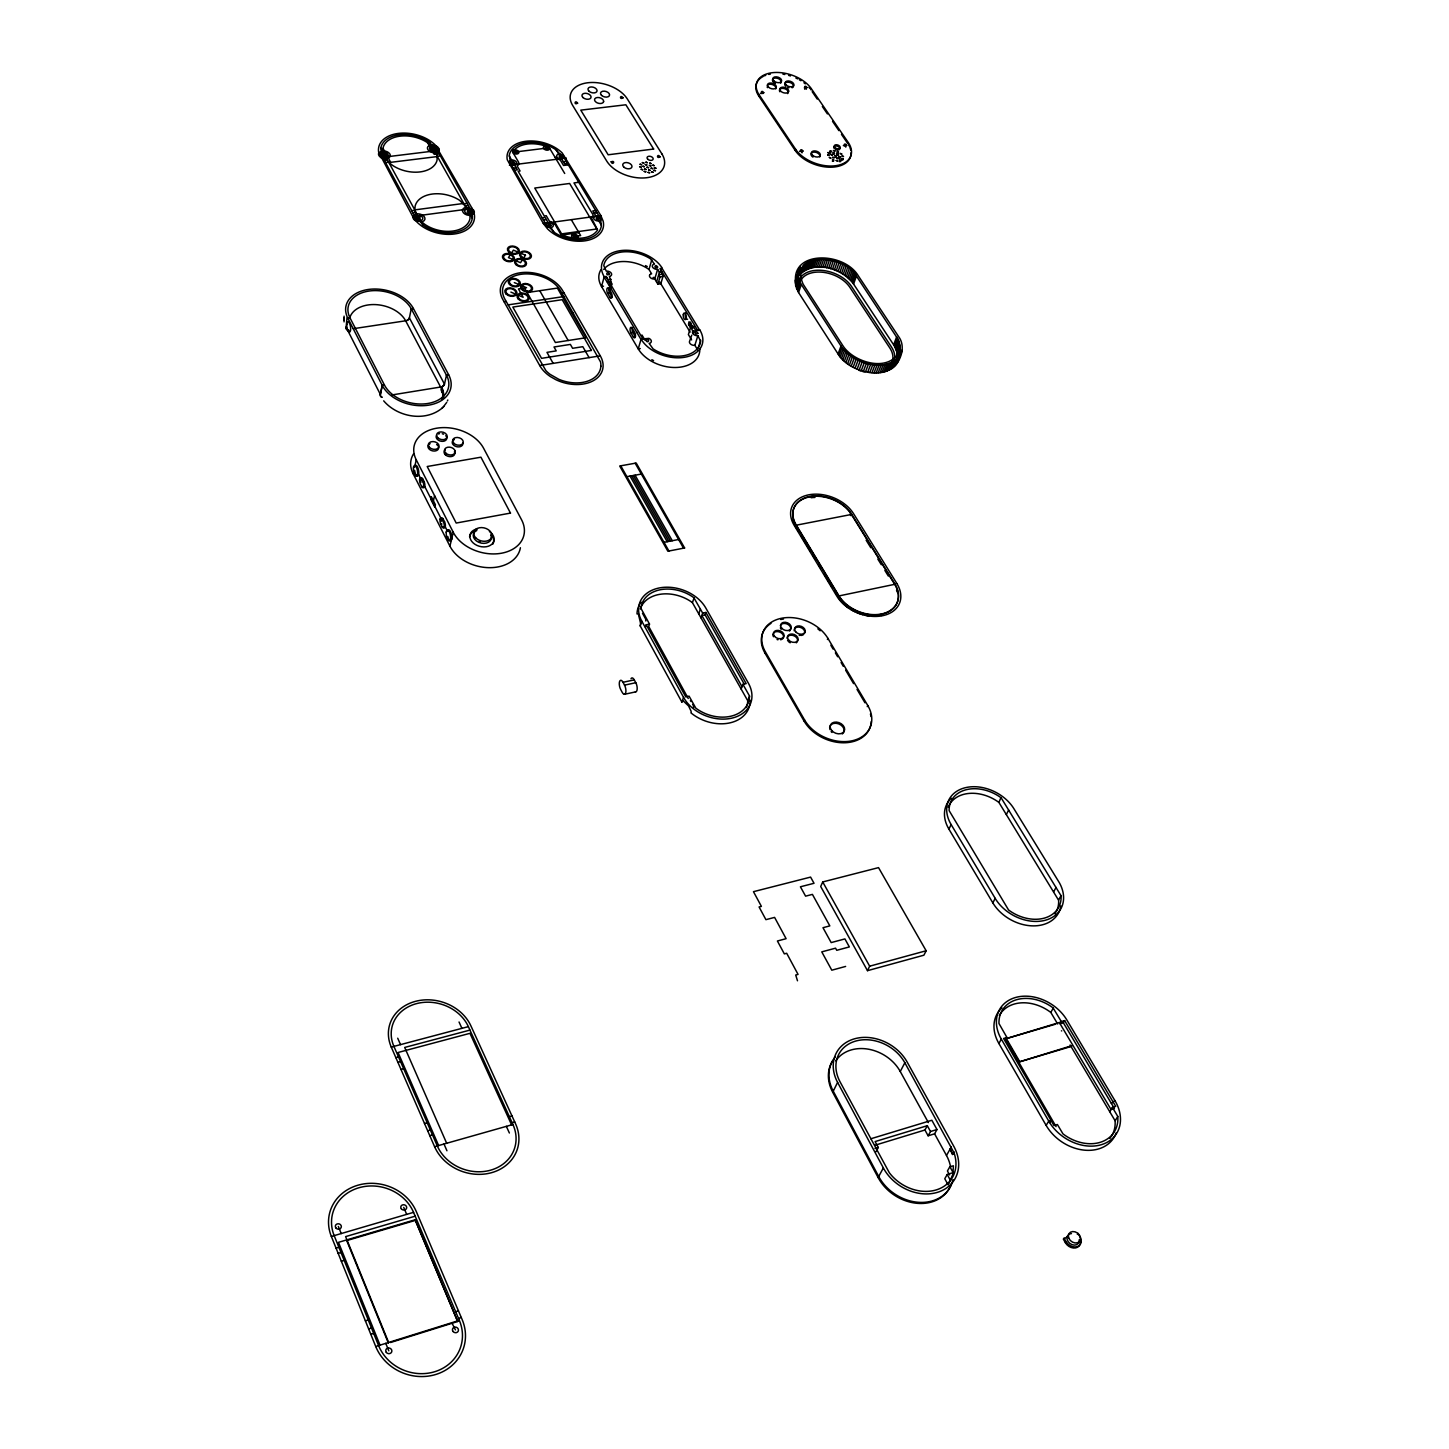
<?xml version="1.0" encoding="UTF-8"?>
<svg xmlns="http://www.w3.org/2000/svg" width="1449" height="1449" viewBox="0 0 1449 1449"><rect width="100%" height="100%" fill="white"/><g stroke="black" fill="none" stroke-linecap="round" stroke-linejoin="round"><path stroke-width="1.5" d="M900.083 349.517C891.117 373.425 854.059 363.246 842.883 345.713L803.181 284.258C787.695 249.826 846.451 254.988 856.431 276.107L898.308 339.646L900.227 348.158L897.022 357.396L896.786 351.835L894.504 346.112L853.57 284.04C842.177 268.282 814.103 259.462 799.45 275.219M897.909 362.087C902.582 354.407 904.375 344.119 898.579 336.548L858.279 275.799C842.557 249.319 780.902 250.242 798.544 292.499L838.083 353.991C849.476 374.277 896.75 384.057 899.141 353.538M344.065 321.877L344.083 316.154M343.92 320.283L343.92 319.305M343.92 318.708L343.92 317.711M701.026 617.89L702.693 613.126L705.917 612.456L746.181 683.62L742.92 684.326L749.531 696.045L747.738 700.972A34.341 25.502 20.2 0 1 746.362 707.51M749.531 696.045L749.531 696.281A34.414 25.502 20.2 0 1 730.568 716.295A34.414 25.502 20.2 0 1 695.846 708.181L689.09 696.154L685.775 696.878L646.218 624.773L649.496 624.084L641.019 608.435A33.725 24.542 18.7 0 1 660.074 589.779A33.725 24.542 18.7 0 1 693.854 597.694L702.693 613.126M901.513 352.868C888.454 374.802 853.171 364.116 841 346.039L800.428 283.116L797.982 275.69L798.924 268.771M641.092 339.138A33.164 21.989 17.1 0 0 684.145 357.342A33.164 21.989 17.1 0 0 699.776 329.865L692.676 331.423A3.93 2.59 17.5 0 0 693.691 334.465A3.93 2.59 17.5 0 0 697.893 335.625L700.61 341.312A30.918 20.503 17.1 0 1 683.294 355.784A30.918 20.503 17.1 0 1 653.119 348.901L649.098 343.377A3.949 2.626 16.7 0 0 651.344 341.203A3.949 2.626 16.7 0 0 648.844 338.36L641.092 339.138L638.23 348.865A33.055 22.007 17.1 0 0 675.198 367.503A33.055 22.007 17.1 0 0 699.776 348.521M391.954 394.943L441.51 386.883A3.514 2.246 -25.4 0 0 444.481 384.184L446.491 375.11L448.647 374.766L413.418 308.546L411.299 308.872L447.216 376.631A33.78 23.202 12.8 0 1 427.709 403.51A33.78 23.202 12.8 0 1 385.253 386.503L384.456 385.072L382.282 385.47L380.417 394.508A5.325 3.296 -28.8 0 0 382.192 397.316A5.325 3.369 -26.6 0 1 380.344 394.382L346.13 327.311L347.108 316.625A35.555 23.89 12.2 0 1 368.173 289.492A35.555 23.89 12.2 0 1 412.53 307.007L413.345 308.42L411.244 308.782L409.397 317.892A3.441 2.246 -27.5 0 1 406.535 320.664L353.248 328.706M380.344 394.382L382.21 385.325L347.851 318.219L350.006 317.892L384.402 384.981L382.21 385.325M690.448 322.058L692.531 327.565M520.408 547.74A37.276 26.915 14.4 0 1 488.693 567.664A37.276 26.915 14.4 0 1 449.915 546.146L413.128 473.732L413.907 470.255M413.563 466.976L414.686 466.777L416.243 459.804A36.805 25.883 13.6 0 1 436.493 428.234A36.805 25.883 13.6 0 1 483.586 448.23L521.531 519.72A37.475 26.933 14.5 0 1 501.553 553.21A37.475 26.933 14.5 0 1 453.283 532.326L416.243 459.804M433.396 500.774L434.591 495.703M445.441 454.769L445.839 453.12M454.732 453.175L455.131 451.527M449.915 546.146L453.283 532.326M649.695 274.966A3.84 2.5 16.6 0 0 650.655 277.882A3.84 2.5 16.6 0 0 654.767 279.005L657.9 284.203L660.816 283.75L662.972 276.487L660.309 268.5L662.265 268.21A32.602 21.228 16.3 0 0 620.172 250.677A32.602 21.228 16.3 0 0 604.215 276.741L601.534 286.504L638.23 348.865L640.241 348.557M609.794 291.376L611.822 284.058L609.395 276.379A3.876 2.536 15.9 0 0 611.315 273.263A3.876 2.536 15.9 0 0 606.298 271.162L603.78 265.674A30.393 19.797 16.3 0 1 650.565 258.882L654.477 264.135A3.858 2.5 16.6 0 0 652.63 267.214A3.858 2.5 16.6 0 0 657.611 269.297L659.404 272.267L656.56 281.975M953.007 1179.631L952.192 1182.529A42.003 33.997 32.7 0 1 917.996 1202.272A42.003 33.997 32.7 0 1 878.71 1176.497L833.247 1091.169A40.97 32.892 29.7 0 1 835.185 1057.064M650.148 274.441A3.84 2.5 16.6 0 1 651.633 273.843L648.989 269.46L651.796 259.733M654.767 279.005L657.611 269.297M657.9 284.203L660.038 276.922L658.697 274.694L661.613 274.259M836.798 152.725L838.192 152.888M835.892 157.271L834.624 157.18M829.009 154.337L827.886 154.373M851.088 152.706A30.483 18.565 18.4 0 1 828.701 167.196A30.483 18.565 18.4 0 1 795.211 150.461L758.805 96.051L759.167 94.855A30.012 17.968 17.7 0 1 772.299 72.704A30.012 17.968 17.7 0 1 811.277 88.624L848.226 142.437A30.501 18.565 18.4 0 1 835.403 165.747A30.501 18.565 18.4 0 1 795.61 149.265L759.167 94.855M695.9 330.68L693.582 326.858L690.63 327.329L688.384 334.574L691.608 339.917M390.524 1342.517L457.685 1321.506L415.138 1219.768L338.468 1242.336L380.036 1345.161M697.639 349.879L694.85 345.297A3.912 2.59 17.5 0 1 690.666 344.137A3.912 2.59 17.5 0 1 689.652 341.095L691.771 335.154M693.093 330.915L693.039 332.908M694.85 345.297L697.893 335.625M698.237 347.941L700.682 340.207M810.879 89.82L811.277 88.624M795.211 150.461L795.61 149.265M749.731 705.011A36.841 27.35 20.2 0 1 726.963 723.413A36.841 27.35 20.2 0 1 691.427 713.27L690.956 712.872A5.253 3.133 53 0 0 691.082 711.224L688.583 705.989L683.149 700.809A5.651 2.481 76.4 0 0 681.881 702.095L640.204 625.896L641.762 621.114A36.189 26.336 18.7 0 1 658.987 588.004A36.189 26.336 18.7 0 1 705.772 607.964L748.354 683.131A36.913 27.368 20.2 0 1 731.528 718.215A36.913 27.368 20.2 0 1 683.548 697.367L641.762 621.114M645.421 627.163L646.218 624.773M649.496 624.084L648.717 626.475L688.257 698.509M795.211 280.798L800.228 266.326M795.157 282.229L797.892 274.241M800.409 267.177L798.363 273.173L799.323 272.104M795.247 283.678L797.982 275.69M795.465 285.145L798.2 277.157M798.906 275.509L800.953 269.532M798.852 275.998L802.185 267.232M795.827 286.612L798.562 278.643M800.246 274.151L802.981 266.181M801.152 273.155L803.887 265.167M796.316 288.116L799.051 280.128M802.166 272.213L804.901 264.225M796.932 289.601L799.685 281.613M803.289 271.343L806.024 263.374M797.693 291.086L800.428 283.116M804.503 270.546L807.238 262.577M805.825 269.822L808.56 261.852M798.544 292.499L801.279 284.529M747.738 700.736L692.423 602.639L694.071 597.876M807.238 269.17L809.973 261.2M808.723 268.626L811.476 260.657M810.299 268.137L813.052 260.168M811.929 267.757L814.682 259.788M813.632 267.449L816.403 259.48M815.389 267.232L818.16 259.262M817.2 267.105L819.971 259.136M819.047 267.069L821.818 259.099M698.744 613.833L700.392 609.069M452.088 1323.263L455.439 1329.91M820.931 267.105L823.72 259.154M822.851 267.25L825.622 259.299M824.771 267.485L827.56 259.534M826.709 267.811L829.498 259.86M744.206 684.037L705.083 614.847L705.917 612.456M795.736 278.063L797.511 274.314M457.685 1321.506L415.138 1219.768M828.647 268.21L831.436 260.259M830.585 268.699L833.374 260.748M832.487 269.26L835.294 261.327M834.389 269.931L837.196 261.979M681.881 702.095L683.548 697.367M836.254 270.655L839.062 262.704M838.083 271.452L840.909 263.519M839.859 272.34L842.684 264.388M841.579 273.281L844.423 265.33M843.246 274.278L846.089 266.344M844.839 275.346L847.683 267.413M846.361 276.469L849.205 268.536M847.81 277.647L850.654 269.713M849.15 278.86L852.012 270.927M850.418 280.11L853.28 272.177M851.577 281.396L854.439 273.481M852.628 282.718L855.508 274.803M853.57 284.04L856.431 276.107M838.083 353.991L841 346.039M839.08 355.44L841.996 347.488M840.239 356.925L843.173 348.974M841.525 358.374L844.441 350.423M842.901 359.787L845.836 351.835M844.405 361.145L847.339 353.212M845.999 362.467L848.933 354.534M847.665 363.717L850.617 355.784M849.44 364.931L852.374 356.979M851.269 366.054L854.222 358.12M853.189 367.104L856.142 359.171M855.145 368.082L858.116 360.149M857.174 368.988L860.145 361.055M859.221 369.803L862.209 361.87M741.145 689.036L742.92 684.326M861.322 370.509L864.31 362.594M863.441 371.143L866.43 363.228M865.578 371.687L868.567 363.771M867.716 372.121L870.722 364.206M869.853 372.465L872.859 364.55M871.266 721.457A36.823 27.042 22.9 0 1 843.318 742.776A36.823 27.042 22.9 0 1 804.068 721.059L764.891 652.938L765.344 651.76A36.171 26.154 21.4 0 1 781.029 618.361A36.171 26.154 21.4 0 1 827.886 638.321L867.752 705.482L867.263 706.641M871.972 372.701L874.979 364.786M874.073 372.828L877.098 364.931M876.138 372.864L879.163 364.949M878.166 372.791L881.191 364.894M880.141 372.628L883.184 364.713M882.061 372.357L885.104 364.46M893.653 344.735L896.696 336.838M883.908 371.976L886.951 364.079M894.504 346.112L897.547 338.215M885.701 371.524L888.744 363.608M895.247 347.525L898.308 339.646M887.386 370.944L890.447 363.047M895.88 348.974L898.941 341.076M896.388 350.404L899.449 342.507M888.998 370.292L892.059 362.395M896.786 351.835L899.829 343.938M890.501 369.549L893.562 361.652M897.04 353.248L900.083 345.369M891.914 368.698L894.975 360.801M897.166 354.661L900.227 346.764M554.913 224.251L549.334 221.045L546.219 215.702L544.244 215.973L518.144 171.272L520.082 171.018L517.076 165.856A5.905 3.731 14.2 0 0 518.706 164.135L518.796 163.773A5.905 3.731 14.2 0 0 518.38 161.853L512.783 152.29L514.993 149.247A27.259 17.171 14.6 0 1 544.118 145.643L549.334 147.762L564.712 173.482M897.166 356.037L900.227 348.158M893.218 367.792L896.279 359.895M897.148 358.03L899.829 350.821M894.395 366.778L897.456 358.899M895.464 365.709L898.525 357.812M899.286 356.526L901.586 350.622M896.406 364.568L899.467 356.671M897.221 363.355L902.202 350.097M827.415 639.498L827.886 638.321M804.068 721.059L804.539 719.899L765.344 651.76M447.415 400.92L447.813 399.996M822.724 881.952L820.695 886.498L867.498 970.667L923.901 955.199L926.146 950.761L878.529 867.625L822.724 881.952L869.654 966.193L867.498 970.667M1060.849 905.933A38.562 28.726 28.8 0 1 1031.706 925.839A38.562 28.726 28.8 0 1 992.837 902.872L948.914 829.118L951.142 824.572A37.801 27.839 26.9 0 1 965.052 787.767A37.801 27.839 26.9 0 1 1013.92 808.723L1059.364 882.731A38.634 28.745 28.8 0 1 1045.272 920.26A38.634 28.745 28.8 0 1 996.006 899.702L951.142 824.572M951.576 1183.579A41.985 33.997 32.8 0 1 917.398 1203.34A41.985 33.997 32.8 0 1 878.13 1177.566L832.704 1092.256L837.594 1082.385A41.152 32.929 29.6 0 1 854.24 1038.879A41.152 32.929 29.6 0 1 907.183 1062.081L953.714 1146.159A42.184 34.052 32.6 0 1 937.702 1192.273A42.184 34.052 32.6 0 1 883.347 1167.93L837.594 1082.385M1056.158 911.819A35.935 26.77 28.8 0 0 1058.621 900.264L998.886 802.402L1000.933 797.674A35.229 25.955 26.9 0 0 966.32 789.687A35.229 25.955 26.9 0 0 949.131 810.625L1008.576 909.99A36.008 26.788 28.8 0 0 1044.113 918.177A36.008 26.788 28.8 0 0 1061.085 895.808L1001.168 797.856M1006.331 814.573L1008.649 810.045M928.392 1122.595L900.264 1071.517L904.846 1062.751A38.362 30.701 29.6 0 0 855.49 1041.125A38.362 30.701 29.6 0 0 839.985 1081.697L889.324 1172.73A39.322 31.751 32.6 0 0 936.452 1189.846A39.322 31.751 32.6 0 0 953.967 1152.661L904.846 1062.751M992.837 902.872L995.191 898.38M875.975 1151.774L878.275 1147.463L875.105 1141.577L927.306 1125.692L930.512 1131.506L928.121 1135.799L924.933 1130.003L927.306 1125.692M948.552 1183.96L948.099 1184.829L944.766 1178.743L947.211 1174.487L953.134 1172.621L949.874 1166.699L953.424 1165.811L952.808 1174.415L948.914 1183.416M878.13 1177.566L883.347 1167.93M1053.622 891.878L1056.067 887.422M1058.585 900.01L1061.066 895.554M928.121 1135.799L934.587 1133.824L936.978 1129.532L931.852 1120.258L870.849 1138.769M1116.219 1132.81A41.115 31.769 34.1 0 1 1084.015 1150.126A41.115 31.769 34.1 0 1 1046.142 1125.384L998.886 1043.497L1001.331 1039.15A40.174 30.809 31.6 0 1 1015.278 997.564A40.174 30.809 31.6 0 1 1066.844 1019.969L1115.766 1102.055A41.206 31.787 34.1 0 1 1101.657 1144.601A41.206 31.787 34.1 0 1 1049.619 1122.595L1001.331 1039.15M1060.487 1022.143L1005.678 1038.806L1019.1 1061.972L1071.572 1046.359M1109.699 1111.655L1112.397 1107.398L1115.73 1106.366L1064.635 1020.603L1063.367 1022.777L1114.39 1108.485L1111.057 1109.517L1060.07 1023.755L1061.338 1021.581L1053.061 1007.87A37.457 28.726 31.6 0 0 1016.655 999.683A37.457 28.726 31.6 0 0 998.977 1023.537L1006.946 1037.502L1005.715 1039.676L1056.086 1126.634M950.616 1167.133A39.159 31.697 32.7 0 0 946.487 1155.469L951.359 1146.884M952.609 1154.473L950.127 1149.039L952.609 1154.473L953.84 1152.317M953.062 1154.328L954.275 1152.19M949.874 1166.699L947.429 1170.973L949.584 1174.904M1019.1 1061.972L1071.988 1045.635M1057.661 1023.99L1050.797 1012.416L1053.314 1008.069M446.727 402.387L443.122 407.169M1046.142 1125.384L1048.75 1121.128L1051.014 1120.421L1049.71 1122.558M1111.365 1103.414L1114.933 1100.606M1111.455 1136.27A38.326 29.614 34.1 0 0 1115.096 1120.965L1117.777 1116.436L1112.397 1107.398M1067.116 1236.993L1063.331 1239.076L1065.395 1242.717A8.766 6.937 37.2 0 0 1075.611 1247.933A8.766 6.937 37.2 0 0 1080.248 1240.018M1065.395 1242.717L1066.084 1241.684L1064.001 1238.026M1077.35 1234.421L1078.02 1233.371L1080.103 1237.011A8.766 6.937 37.2 0 1 1077.241 1246.647A8.766 6.937 37.2 0 1 1066.084 1241.684M843.336 145.625L845.564 145.552L845.781 147.128M799.631 151.312L801.895 151.239L802.076 152.833M806.405 89.168L804.521 87.429L804.72 89.204M600.719 219.795L601.281 226.243A29.868 19.181 15.2 0 1 599.488 230.934L598.745 231.985A29.868 19.181 15.2 0 1 563.281 236.93L561.451 236.223A29.868 19.181 15.2 0 1 554.732 232.673L545.295 223.218L510.664 163.719L509.342 154.971A29.397 18.511 14.6 0 1 511.262 150.497L512.04 149.501A29.397 18.511 14.6 0 1 546.907 145.172L548.664 145.86A29.397 18.511 14.6 0 1 555.184 149.265L564.386 158.285L599.651 217.187L600.719 219.795L598.817 220.936A3.786 2.427 15.6 0 1 594.76 219.831A3.786 2.427 15.6 0 1 593.855 216.988L595.829 215.937L599.506 216.789A3.786 2.427 15.6 0 1 600.774 219.886M383.695 400.848C397.533 417.221 425.734 422.311 442.543 407.749M509.65 161.093L511.624 160.096A3.749 2.373 14.2 0 1 515.627 161.201A3.749 2.373 14.2 0 1 516.46 163.954L513.544 165.005L510.809 164.117A3.749 2.373 14.2 0 1 509.631 161.111M441.909 408.383L443.792 406.499M830.911 152.906L830.241 151.928L830.168 152.851M406.227 320.736L406.517 320.646A3.441 2.192 -29.7 0 0 409.361 317.82L444.445 384.094A3.514 2.21 -27.6 0 1 441.51 386.883A31.009 21.391 12.8 0 1 443.358 398.203M375.726 1346.501A46.839 42.745 19 0 0 436.058 1374.395A46.839 42.745 19 0 0 462.122 1319.496L416.298 1211.563A45.734 40.699 14.3 0 0 357.794 1185.246A45.734 40.699 14.3 0 0 331.35 1236.45L375.726 1346.501L459.333 1320.365L413.563 1212.36A42.745 38.036 14.3 0 0 358.881 1187.763A42.745 38.036 14.3 0 0 334.176 1235.635L378.606 1345.614A43.76 39.938 19 0 0 434.972 1371.642A43.76 39.938 19 0 0 459.333 1320.365M455.674 1311.725L458.464 1310.856M458.482 1318.373L461.271 1317.485M368.644 1328.914L371.505 1328.027M370.817 1334.312L373.679 1333.424M365.383 1320.836L368.245 1319.948M874.979 1148.459L878.275 1147.463M930.512 1131.506L936.978 1129.532M874.924 1145.253L924.933 1130.003M338.16 1253.331L341.004 1252.497M341.33 1261.173L344.156 1260.34M414.921 1220.511L346.728 1240.579L388.404 1343.187M336.059 1248.132L338.885 1247.299M1006.946 1037.502L1003.577 1038.498L1054.003 1125.565L1057.39 1124.515L1062.986 1133.879A38.417 29.632 34.1 0 0 1100.407 1142.265A38.417 29.632 34.1 0 0 1117.813 1116.726L1117.777 1116.436M1061.338 1021.581L1064.635 1020.603M331.35 1236.45L413.563 1212.36M1007.852 1038.154L1055.633 1024.153M1060.07 1023.755L1063.367 1022.777M415.175 1216.182L345.605 1236.613L388.622 1342.462M434.591 1146.684A44.285 38.199 18.3 0 0 491.736 1172.639A44.285 38.199 18.3 0 0 515.536 1123.754L470.943 1025.946A43.289 36.479 15.3 0 0 415.446 1001.35A43.289 36.479 15.3 0 0 391.266 1047.084L434.591 1146.684L512.928 1124.496L468.371 1026.635A40.463 34.088 15.3 0 0 416.497 1003.632A40.463 34.088 15.3 0 0 393.911 1046.395L437.29 1145.924A41.369 35.7 18.3 0 0 490.668 1170.158A41.369 35.7 18.3 0 0 512.928 1124.496M509.36 1116.672L511.968 1115.929M512.095 1122.685L514.721 1121.943M427.672 1130.781L430.371 1130.039M429.81 1135.672L432.49 1134.911M424.503 1123.482L427.183 1122.74M869.654 966.193L926.146 950.761M845.636 966.429L831.798 970.196L821.764 951.866L835.566 948.171L836.743 950.309L849.349 946.921L844.912 938.916L831.183 942.593L822.978 927.704L829.824 925.893L812.418 894.395L805.59 896.152L800.409 886.788L814.03 883.292L810.589 877.098L753.462 891.678L761.395 906.368L759.077 906.965L765.923 919.662L774.599 917.398L786.101 938.68L777.407 940.999L784.344 953.895L786.68 953.261L798.055 974.398L795.718 975.032L797.493 980.792M401.011 1069.489L403.673 1068.782M395.867 1057.679L398.529 1056.955M397.932 1062.389L400.576 1061.682M391.266 1047.084L468.371 1026.635M469.947 1030.094L404.688 1047.446L446.672 1143.261M654.223 277.447L653.046 277.502M836.834 154.753L838.083 155.387L836.779 155.441M624.447 694.306L635.694 691.861M623.016 682.28L624.537 685.142A5.687 2.318 77.8 0 1 625.642 693.002A5.687 2.318 77.8 0 1 622.182 692.296L620.661 689.452A5.687 2.318 77.9 0 1 619.556 681.61A5.687 2.318 77.9 0 1 623.016 682.28L634.264 679.871L635.803 682.714A5.669 2.337 77.8 0 1 637.18 688.873A5.669 2.337 77.8 0 1 635.387 691.843M624.537 685.142L635.803 682.714M838.645 595.992L894.685 584.327L895.591 585.921A32.82 23.112 22.1 0 1 881.445 614.34A32.82 23.112 22.1 0 1 839.659 597.568L796.008 525.244A32.168 22.296 20.7 0 1 809.647 496.862A32.168 22.296 20.7 0 1 851.414 514.467L894.685 584.327M705.083 614.847L701.859 615.499L742.033 686.681M796.008 525.244L851.414 514.467L850.943 515.645A32.168 22.296 20.7 0 0 849.965 514.16M664.004 542.324L678.621 539.499M450.476 539.463L451.599 539.263M420.971 482.245A3.641 1.304 79.8 0 1 420.989 478.261A3.641 1.304 79.8 0 1 422.691 478.913L424.014 481.503A3.641 1.304 79.8 0 1 424.774 486.574L441.221 518.887L440.098 519.086A3.677 1.34 79.5 0 0 440.858 524.212L442.199 526.856L443.322 526.657A3.677 1.34 79.5 0 0 445.278 526.838L447.524 531.258A5.524 2.01 79.4 0 1 450.277 531.222A5.524 2.01 79.4 0 1 451.726 538.557A5.524 2.01 79.4 0 1 449.226 539.861M442.199 526.856A3.677 1.34 79.5 0 0 444.155 527.038L445.278 526.838A3.677 1.34 79.5 0 0 444.517 521.712L443.159 519.05A3.677 1.34 79.5 0 0 441.547 518.144A3.677 1.34 79.5 0 0 441.202 521.405M446.401 531.475L447.524 531.258M440.098 519.086A3.677 1.34 79.5 0 1 442.036 519.267L443.159 519.05M442.036 519.267L443.394 521.912L444.517 521.712M440.858 524.212L441.981 524.013M626.892 476.667L641.346 474.058M421.768 486.665L422.873 486.466A3.641 1.304 79.8 0 0 424.774 486.574L423.651 486.773A3.641 1.304 79.8 0 1 421.768 486.665L420.445 484.075A3.641 1.304 79.8 0 1 419.685 479.003L420.808 478.804L418.616 474.511A5.452 1.938 79.9 0 0 417.475 466.904A5.452 1.938 79.9 0 0 414.686 466.777M419.685 479.003A3.641 1.304 79.8 0 1 421.568 479.112L422.691 478.913M421.568 479.112L422.891 481.702L424.014 481.503M417.493 474.692L418.616 474.511A5.452 1.938 79.9 0 1 415.809 474.366M539.716 365.528L600.284 355.838L562.647 290.597A33.11 21.916 14.7 0 0 520.119 272.792A33.11 21.916 14.7 0 0 502.803 299.454L539.716 365.528A33.689 22.767 15.5 0 0 550.366 376.577L555.945 379.747A33.689 22.767 15.5 0 0 593.148 380.815A33.689 22.767 15.5 0 0 600.284 355.838M690.575 327.872L688.51 324.196L689.018 321.769L692.278 326.55L694.252 326.242M633.394 337.019A3.17 1.358 81.1 0 0 635.332 336.911A3.17 1.358 81.1 0 0 634.716 332.491L632.181 328.18A3.152 1.358 81.2 0 0 630.243 328.289A3.152 1.358 81.2 0 0 630.858 332.727L633.394 337.019L635.405 336.711L632.851 332.401A3.152 1.358 81.2 0 1 632.47 327.474M630.858 332.727L632.851 332.401M688.836 325.029L690.811 324.721M571.866 313.238L573.387 313.02M508.056 304.888L563.896 296.556M607.584 293.223L609.576 292.915L612.058 297.136L610.065 297.425L607.584 293.223A3.133 1.322 81.5 0 1 606.968 288.84A3.133 1.322 81.5 0 1 608.852 288.659L611.333 292.879A3.133 1.34 81.5 0 1 611.949 297.262A3.133 1.34 81.5 0 1 610.065 297.425M611.17 279.367L608.2 279.82L606.207 276.451L604.215 276.741M659.404 272.267L662.338 271.832M527.092 292.571L557.394 288.097L585.976 337.726L555.384 342.507L524.52 288.025M607.511 282.265L610.5 281.812M608.852 284.511L611.822 284.058M660.038 276.922L662.972 276.487M603.509 286.214L601.534 286.504A32.494 21.246 16.3 0 1 600.918 269.749M504.089 301.736L506.136 301.446M561.94 293.151L563.951 292.861M578.93 232.655L561.27 235.1L553.645 222.077M574.764 236.368L580.651 235.553L571.268 219.668M542.143 217.803L545.096 217.404L553.518 231.84M595.72 210.54L592.822 210.938L601.389 225.229M543.411 219.976L546.345 219.578M594.108 213.075L597.006 212.677M543.321 223.49L600.864 215.629L603.182 221.226A32.023 20.558 15.2 0 1 589.308 239.936A32.023 20.558 15.2 0 1 555.202 234.72A32.041 20.576 15.2 0 1 547.541 228.87L543.321 223.49L507.277 159.788A31.534 19.869 14.6 0 1 525.842 141.278A31.534 19.869 14.6 0 1 562.176 152.906L600.864 215.629M412.929 212.858L415.972 212.46M465.364 205.939L468.353 205.541M412.675 216.408L472.193 208.511L474.294 214.162A32.53 21.011 13.2 0 1 454.425 233.995A32.53 21.011 13.2 0 1 416.751 221.86L412.675 216.408L378.624 152.054A32.041 20.286 12.7 0 1 398.584 133.38A32.041 20.286 12.7 0 1 435.37 145.154L472.193 208.511M446.527 375.2L448.701 374.911L449.425 376.396A36.153 24.832 12.8 0 1 428.542 405.177A36.153 24.832 12.8 0 1 383.116 386.974L382.282 385.47M578.785 182.284L573.967 182.918L593.202 215.068L591.554 218.111L597.586 229.956A27.694 17.786 15.2 0 1 577.626 238.27L571.884 237.745A27.694 17.786 15.2 0 1 563.371 235.444L560.763 234.213M411.733 210.666L414.776 210.268L422.764 224.849M467.139 203.367L464.151 203.766L472.265 218.201M513.181 168.138L516.098 167.758M563.371 161.763L566.251 161.4M514.395 170.239L517.329 169.859L509.197 155.949M567.501 163.483L564.621 163.846L556.362 150.062M568.334 164.86L563.534 165.476L560.455 160.332L555.003 157.235M509.396 165.24L566.287 158.05M385.47 162.596L390.487 161.98L383.061 148.432M440.351 155.84L437.381 156.202L429.538 142.274M512.783 152.29L549.334 147.762M380.562 157.561L439.373 150.352M384.311 160.477L387.318 160.115M439.156 153.739L434.211 154.337L427.853 143.016M347.778 318.092L349.97 317.82L349.318 316.407A33.218 22.315 12.2 0 1 369.006 291.05A33.218 22.315 12.2 0 1 410.447 307.405L411.244 308.782M832.469 160.477L833.573 161.147L832.414 161.31M514.323 282.591L526.548 287.735L518.434 288.931L523.143 297.262L510.881 292.1M648.989 269.46L647.739 268.608A30.302 19.797 16.3 0 0 603.69 269.496M998.886 802.402L998.633 802.221A35.156 25.937 26.9 0 0 948.226 807.238M692.423 602.639L692.205 602.458A33.671 24.542 18.7 0 0 640.277 608.997M1050.797 1012.416L1050.525 1012.217A37.366 28.708 31.6 0 0 999.321 1015.514M841.489 160.115L842.793 160.078M763.261 93.406L760.471 93.479M812.164 91.667L817.254 99.093M822.344 106.52L827.433 113.928M832.541 121.354L838.899 130.627M841.452 134.34L847.81 143.632M866.14 540.187L870.813 547.74M877.822 559.079L881.336 564.73M884.85 570.399L888.346 576.068M690.63 327.329L693.872 332.672M659.802 282.066L690.122 332.129M795.555 526.422L799.015 532.163M801.315 535.985L810.534 551.272M812.835 555.094L815.135 558.934M818.594 564.657L820.895 568.479M824.354 574.221L832.414 587.606M834.733 591.427L837.033 595.249M1070.105 1044.964L1115.06 1120.675M830.838 645.24L833.103 649.08M835.385 652.919L837.667 656.759M841.072 662.519L843.354 666.359M845.636 670.181L853.588 683.62M857.011 689.38L864.981 702.801M641.961 334.991L645.167 340.406M1006.077 1038.082L1019.516 1061.266M589.091 357.631L582.806 346.691L572.609 348.303L570.381 344.409L554.007 346.981L556.217 350.893L546.961 352.361L553.156 363.373M539.753 290.706L568.171 340.515M635.169 463.227L683.548 548.175M635.06 475.181L672.282 540.731M633.394 475.489L670.579 541.057M631.71 475.797L668.877 541.383M630.043 476.105L667.192 541.709M620.752 465.799L668.931 551.018M934.587 1133.824L946.487 1155.469M947.211 1174.487L950.544 1180.591M380.779 148.178L388.477 162.234M840.692 161.564L839.279 161.6M834.081 154.319L832.686 154.373M692.278 326.55L692.749 328.362M511.606 1124.877L469.965 1033.318L398.058 1052.499L438.63 1145.543M459.043 1021.998L461.905 1028.337M506.353 1126.362L509.378 1133.009M397.714 1038.209L400.522 1044.638M443.992 1144.022L446.944 1150.778M403.728 1207.397L406.68 1214.389M338.342 1226.47L341.221 1233.57M385.76 1343.368L388.803 1350.83M835.801 1060.831A38.199 30.664 29.7 0 1 867.987 1049.112A38.199 30.664 29.7 0 1 900.264 1071.517M1110.731 1137.356A38.326 29.614 34.1 0 1 1109.934 1138.389M998.886 1043.497A40.083 30.791 31.6 0 1 1001.947 1007.888M948.914 829.118A37.728 27.821 26.9 0 1 949.656 800.011M950.49 799.105A37.728 27.821 26.9 0 1 951.395 798.254M1055.56 912.834A35.935 26.77 28.8 0 1 1054.908 913.812M640.204 625.896A5.524 2.246 79.5 0 0 640.476 622.853L638.321 613.851L637.017 613.941A36.116 26.317 18.7 0 1 639.842 604.07M750.165 700.193A36.841 27.35 20.2 0 1 749.948 703.816M692.586 704.449A5.651 2.427 77.5 0 1 692.876 705.029M693.383 706.351A5.651 2.427 77.5 0 1 693.745 707.782M690.376 700.61A5.651 2.427 77.5 0 1 691.01 701.588M640.476 603.092A36.116 26.317 18.7 0 1 641.164 602.15M645.149 618.27A5.524 2.318 78.4 0 0 644.606 617.093L643.102 614.358A5.524 2.318 78.4 0 0 642.487 613.434M645.566 619.611A5.524 2.318 78.4 0 1 645.837 621.023M882.894 615.028A32.802 23.112 22.1 0 1 881.083 615.463M869.183 615.897A32.802 23.112 22.1 0 1 865.017 615.191M862.934 614.684A32.802 23.112 22.1 0 1 856.812 612.565M854.856 611.677A32.802 23.112 22.1 0 1 851.07 609.631M849.277 608.489A32.802 23.112 22.1 0 1 840.329 600.266M839.188 598.727A32.802 23.112 22.1 0 1 838.174 597.151M896.551 590.268A32.802 23.112 22.1 0 1 897.076 591.88M794.704 524.9A32.168 22.296 20.7 0 1 793.961 523.343M793.364 521.785A32.168 22.296 20.7 0 1 792.893 520.227M811.168 497.732A32.168 22.296 20.7 0 1 814.99 497.442M864.31 371.904A28.056 18.294 20.1 0 1 862.535 371.451M860.76 370.926A28.056 18.294 20.1 0 1 859.022 370.328M800.808 280.363A27.567 17.678 19.2 0 1 824.01 272.412A27.567 17.678 19.2 0 1 849.82 287.264L889.777 347.923A28.056 18.276 20.1 0 1 892.222 361.616M799.558 279.023A29.179 18.71 19.2 0 1 824.137 270.619A29.179 18.71 19.2 0 1 851.432 286.322L891.461 346.999A29.704 19.362 20.1 0 1 894.395 360.258M413.128 473.732A36.605 25.865 13.5 0 1 413.671 453.682M415.32 473.243A5.452 1.938 79.9 0 1 414.668 470.545M448.665 538.956A5.524 2.01 79.4 0 1 447.759 536.456M422.891 481.702A3.641 1.304 79.8 0 1 423.651 486.773M443.394 521.912A3.677 1.34 79.5 0 1 444.155 527.038M489.418 531.475A12.335 8.911 14.4 0 1 490.197 545.422A12.335 8.911 14.4 0 1 471.722 541.365A12.335 8.911 14.4 0 1 477.409 528.849M462.829 443.177A5.398 3.786 13.7 0 1 459.098 446.872A5.398 3.786 13.7 0 1 452.794 444.173A5.398 3.786 13.7 0 1 454.352 439.554M445.749 435.66A5.398 3.786 13.4 0 1 445.368 440.55A5.398 3.786 13.4 0 1 438.558 440.315A5.398 3.786 13.4 0 1 436.584 435.37M438.304 434.012A5.398 3.786 13.4 0 1 439.518 433.668M442.253 433.758A5.398 3.786 13.4 0 1 443.593 434.193M438.286 446.292A5.434 3.804 13.2 0 1 435.696 450.874A5.434 3.804 13.2 0 1 428.741 448.629A5.434 3.804 13.2 0 1 430.099 443.666M436.62 444.499A5.434 3.804 13.2 0 1 437.598 445.332M445.223 449.824A5.434 3.822 13.6 0 0 445.133 454.515L446.111 455.366A5.434 3.822 13.6 0 0 451.418 456.526A5.434 3.822 13.6 0 0 454.732 453.881L454.732 452.867A5.434 3.822 13.6 0 0 454.388 451.853M469.548 536.746A12.335 8.911 14.4 0 1 474.24 531.33M491.229 535.061A12.335 8.911 14.4 0 1 492.805 544.208M480.18 541.727A3.695 2.663 14.4 0 1 479.365 541.274M490.758 534.935A9.255 6.684 14.4 0 1 486.52 543.031A9.255 6.684 14.4 0 1 474.62 539.209A9.255 6.684 14.4 0 1 476.812 530.461M442.108 399.417A30.103 20.757 12.8 0 0 440.641 387.1L405.684 320.863A29.596 19.978 12.2 0 0 375.436 304.598A29.596 19.978 12.2 0 0 349.589 318.418M347.941 330.227A5.216 3.423 -26.5 0 1 346.13 327.311M441.184 386.955A30.683 21.174 12.8 0 1 443.032 398.167M441.021 389.709A30.085 20.757 12.8 0 1 441.981 392.48M349.028 330.372A5.235 3.478 -24.2 0 1 346.076 327.184M1079.143 1239.819A6.575 5.198 37.2 0 1 1074.741 1245.089L1073.963 1245.071A6.575 5.198 37.2 0 1 1067.025 1237.41L1067.189 1236.721A6.575 5.198 37.2 0 1 1071.463 1233.606M812.98 157.126A4.673 2.862 18.4 0 1 812.092 156.456M811.422 155.677A4.673 2.862 18.4 0 1 815.099 152.145A4.673 2.862 18.4 0 1 819.754 156.927M839.659 149.138A3.097 1.884 18.6 0 1 838.174 149.99M837.431 150.008A3.097 1.884 18.6 0 1 835.185 149.283M834.135 148.323A3.097 1.884 18.6 0 1 833.881 147.78M833.954 146.802A3.097 1.884 18.6 0 1 837.341 146.168A3.097 1.884 18.6 0 1 839.786 148.667M848.625 144.918A30.483 18.565 18.4 0 1 849.331 146.222M849.929 147.526A30.483 18.565 18.4 0 1 850.762 150.135M758.805 96.051A30.012 17.986 17.7 0 1 756.831 82.647M757.392 81.597A30.012 17.986 17.7 0 1 763.08 76.489M764.366 75.855A30.012 17.986 17.7 0 1 765.76 75.312M768.767 74.442A30.012 17.986 17.7 0 1 770.379 74.116M782.949 74.171A30.012 17.986 17.7 0 1 784.833 74.497M788.6 75.384A30.012 17.986 17.7 0 1 790.466 75.946M795.899 78.047A30.012 17.986 17.7 0 1 797.62 78.88M799.305 79.767A30.012 17.986 17.7 0 1 800.917 80.727M803.923 82.774A30.012 17.986 17.7 0 1 805.318 83.861M808.959 87.357A30.012 17.986 17.7 0 1 809.973 88.57M793.346 86.795A4.564 2.717 17.7 0 1 792.078 87.755M788.89 87.828A4.564 2.717 17.7 0 1 787.749 87.465M785.829 86.288A4.564 2.717 17.7 0 1 787.713 82.14A4.564 2.717 17.7 0 1 793.563 86.125M767.535 87.646A4.582 2.735 17.5 0 1 767.155 86.868M767.318 85.437A4.582 2.735 17.5 0 1 772.933 84.766A4.582 2.735 17.5 0 1 775.722 88.896M772.498 80.655A4.564 2.717 17.6 0 1 777.696 78.373A4.564 2.717 17.6 0 1 780.54 83.227M775.432 83.336A4.564 2.717 17.6 0 1 774.4 82.81M773.531 82.158A4.564 2.717 17.6 0 1 772.878 81.416M787.55 93.587A4.582 2.735 17.7 0 0 788.057 93.026L788.292 92.356A4.582 2.735 17.7 0 0 782.967 88.353A4.582 2.735 17.7 0 0 779.888 91.776M687.587 319.178A3.351 1.503 81.4 0 1 685.431 316.951A3.351 1.503 81.4 0 1 685.938 312.821M636.727 332.165A3.17 1.358 81.1 0 1 637.035 332.799M609.576 292.915A3.133 1.322 81.5 0 1 609.16 288.025M645.475 265.584A32.494 21.246 16.3 0 1 647.268 266.562M653.59 360.62A30.809 20.521 17.1 0 1 651.869 359.66M630.967 678.766A5.669 2.337 77.9 0 1 634.264 679.871M1061.429 1030.873A2.192 1.123 72.2 0 1 1061.737 1030.909M832.704 1092.256A40.952 32.874 29.7 0 1 832.921 1060.469M790.339 630.061A5.488 3.949 21 0 1 789.325 631.076M781.192 629.301A5.488 3.949 21 0 1 780.377 627.888M780.305 625.769A5.488 3.949 21 0 1 786.716 623.849A5.488 3.949 21 0 1 790.647 629.446M787.024 638.212A5.506 3.985 21.2 0 1 794.45 635.966A5.506 3.985 21.2 0 1 796.226 642.849M790.23 642.776A5.506 3.985 21.2 0 1 788.673 641.726M788.057 641.074A5.506 3.985 21.2 0 1 787.568 640.386M772.987 634.571A5.506 3.985 21 0 1 781.265 632.815A5.506 3.985 21 0 1 780.685 639.806M777.968 639.77A5.506 3.985 21 0 1 777.044 639.516M773.531 636.745A5.506 3.985 21 0 1 773.005 635.278M870.432 714.049A36.823 27.042 22.9 0 1 870.976 716.531M764.891 652.938A36.153 26.154 21.4 0 1 771.013 623.342M780.739 619.502A36.153 26.154 21.4 0 1 783.511 619.031M817.852 628.866A36.153 26.154 21.4 0 1 820.152 630.786M803.326 634.698A5.488 3.949 21.3 0 1 800.989 635.405M800.083 635.405A5.488 3.949 21.3 0 1 799.16 635.26M794.179 630.786A5.488 3.949 21.3 0 1 800.228 627.326A5.488 3.949 21.3 0 1 804.34 633.702M829.987 729.608A7.535 5.542 23.1 0 1 838.536 723.812A7.535 5.542 23.1 0 1 842.267 733.973M831.998 732.469A7.535 5.542 23.1 0 1 831.146 731.582M867.752 705.482A36.841 27.042 22.9 0 1 852.519 740.693A36.841 27.042 22.9 0 1 804.539 719.899M470.001 213.927L469.965 218.745A28.129 18.167 13.2 0 1 452.849 231.061A28.129 18.167 13.2 0 1 425.336 224.722C419.304 220.61 413.726 213.909 415.138 206.138A28.129 18.167 13.2 0 1 459.605 200.306L468.19 209.054L470.001 213.927M470.019 211.427C466.85 215.068 466.143 207.352 470.019 211.427M455.131 451.2L455.113 452.215A5.434 3.822 13.6 0 1 451.816 454.877A5.434 3.822 13.6 0 1 446.509 453.7L445.531 452.849A5.434 3.822 13.6 0 1 447.813 447.216A5.434 3.822 13.6 0 1 455.131 451.2M437.145 155.55L437.055 160.169A27.694 17.533 12.7 0 1 420.029 171.924A27.694 17.533 12.7 0 1 392.951 165.639C387.118 161.69 381.612 155.206 383.097 147.689A27.694 17.533 12.7 0 1 427.038 142.364L435.406 150.841L437.145 155.55M439.047 149.211C438.902 153.721 432.363 153.322 429.61 151.348A5.941 3.749 13 0 1 428.669 145.878L432.563 144.991L436.873 146.367A5.941 3.749 13 0 1 439.047 149.211M434.827 148.957C431.657 152.435 431.059 145.009 434.827 148.957M417.348 217.549C420.029 222.077 421.768 214.651 417.348 217.549M413.019 216.553L412.983 217.604A6.104 3.949 12.8 0 0 415.211 220.574L422.547 221.606A6.104 3.949 12.8 0 0 422.71 215.267L421.369 214.561A6.104 3.949 12.8 0 0 416.769 213.909L413.019 216.553M382.826 154.463C385.452 158.847 387.209 151.674 382.826 154.463M472.392 216.68L472.102 219.234A30.338 19.598 13.2 0 1 453.664 232.528A30.338 19.598 13.2 0 1 423.977 225.7L414.722 216.136L381.938 156.039L380.978 147.182A29.868 18.909 12.7 0 1 428.361 141.459L437.381 150.587L470.182 208.783L472.392 216.68M600.864 366.162L600.719 367.557A31.407 21.21 15.5 0 1 558.789 379.294L550.131 374.367A31.407 21.21 15.5 0 1 545.911 370.672L504.868 299.146A30.864 20.431 14.7 0 1 520.988 274.296A30.864 20.431 14.7 0 1 560.636 290.887L600.52 361.888A31.407 21.21 15.5 0 1 600.864 366.162M431.404 496.844L430.824 499.325L434.827 507.186L435.406 504.705L431.404 496.844M841.108 160.495L839.605 160.151L841.108 160.495M841.742 158.412L843.173 159.01L841.742 158.412M843.463 156.492L841.996 156.021L843.463 156.492M846.669 145.371C842.92 147.925 843.861 141.223 846.669 145.371M838.5 154.21L837.033 153.739L838.5 154.21M838.156 158.647L836.653 158.285L838.156 158.647M838.446 157.615L839.877 158.195L838.446 157.615M838.862 156.42L840.293 157.017L838.862 156.42M837.739 160.893L836.236 160.531L837.739 160.893M840.329 153.485L841.76 154.065L840.329 153.485M834.932 151.022L833.465 150.551L834.932 151.022M832.505 159.481L833.936 160.078L832.595 159.39M834.497 153.268L832.994 152.906L834.497 153.268M834.171 157.706L832.668 157.343L834.171 157.706M834.859 155.478L836.29 156.075L834.859 155.478M837.214 151.493L838.645 152.073L837.305 151.384M829.371 157.488L830.82 158.068L829.371 157.488M831.563 151.421L830.06 151.058L831.563 151.421M830.875 154.536L832.306 155.134L830.875 154.536M827.995 152.543L829.426 153.141L827.995 152.543M827.723 154.952L829.154 155.532L827.814 154.844M802.963 151.058C799.16 153.648 800.174 146.874 802.963 151.058M807.039 87.556C803.326 90.001 804.304 83.553 807.039 87.556M788.673 91.16L788.455 91.83A4.582 2.735 17.7 0 1 782.822 92.501L781.79 91.975A4.582 2.735 17.7 0 1 782.261 87.194A4.582 2.735 17.7 0 1 788.673 91.16M697.893 333.306C693.691 336.385 694.959 328.579 697.893 333.306M763.786 92.718C760.001 95.199 761.069 88.679 763.786 92.718M645.946 340.026C647.486 345.007 651.199 337.852 645.946 340.026M657.647 267.087C653.463 270.003 654.785 262.523 657.647 267.087M655.908 168.229L654.368 167.867L655.908 168.229M660.056 156.854C656.071 159.499 657.321 152.616 660.056 156.854M655.473 170.674L653.952 170.312L655.473 170.674M650.239 170.439L648.699 170.076L650.239 170.439M649.641 172.739L648.101 172.377L649.641 172.739M651.126 168.156L652.63 168.645L651.126 168.156M652.883 165.15L654.332 165.747L652.974 165.059M651.688 171.833L653.191 172.322L651.688 171.833M646.815 164.932L645.294 164.588L646.815 164.932M646.145 169.479L644.606 169.116L646.145 169.479M647.033 167.215L648.536 167.686L647.033 167.215M645.783 171.779L644.244 171.435L645.783 171.779M649.768 163.121L651.217 163.719L649.877 163.012M649.424 165.421L650.909 165.892L649.424 165.421M609.468 274.133C605.211 277.103 606.624 269.532 609.468 274.133M641.183 169.261L642.686 169.75L641.183 169.261M643.881 163.067L642.396 162.578L643.881 163.067M642.939 166.255L644.388 166.852L643.048 166.146M645.946 162.179L647.395 162.777L646.037 162.071M640.096 164.226L641.581 164.697L640.096 164.226M639.643 166.671L641.146 167.142L639.643 166.671M598.89 218.799C594.742 221.625 596.137 214.361 598.89 218.799M611.152 161.763C612.619 166.218 616.06 159.933 611.152 161.763M573.279 235.752C574.728 240.425 578.386 233.76 573.279 235.752M622.998 97.862C619.049 100.398 620.335 93.75 622.998 97.862M603.617 101.557L603.345 102.245A4.655 2.862 15.3 0 1 597.441 102.951L596.39 102.408A4.655 2.862 15.3 0 1 597.223 97.518A4.655 2.862 15.3 0 1 603.617 101.557M551.109 225.356C546.871 228.218 548.356 220.864 551.109 225.356M546.038 223.526L545.802 224.124A3.822 2.463 14.9 0 0 548.12 227.113L550.982 227.511A3.822 2.463 14.9 0 0 553.264 225.519A3.822 2.463 14.9 0 0 550.91 222.856L546.038 223.526M561.832 156.945C557.702 159.644 559.133 152.652 561.832 156.945M563.896 157.416L561.723 158.992L558.934 158.593A3.731 2.337 14.9 0 1 556.633 156.039A3.731 2.337 14.9 0 1 558.825 154.174L561.614 154.572A3.731 2.337 14.9 0 1 563.896 157.416M577.608 103.187C573.605 105.759 574.963 99.057 577.608 103.187M548.03 148.468C543.9 151.149 545.349 144.194 548.03 148.468M517.239 152.308C513.073 155.007 514.576 147.997 517.239 152.308M514.612 162.886C510.302 165.621 512.004 158.557 514.612 162.886M474.294 212.695L471.994 214.995L469.15 215.376A6.05 3.894 13.6 0 1 462.521 209.996L462.937 209.054A6.05 3.894 13.6 0 1 466.18 207.37L473.153 209.616A6.05 3.894 13.6 0 1 474.294 212.695M415.465 216.444L415.175 217.06A3.876 2.518 12.8 0 0 417.439 220.067L420.373 220.483A3.876 2.518 12.8 0 0 422.782 218.455A3.876 2.518 12.8 0 0 420.5 215.774L415.465 216.444M436.928 149.718L434.628 151.312L431.766 150.895A3.786 2.391 13 0 1 429.828 147.436L434.718 146.838A3.786 2.391 13 0 1 436.928 149.718M390.27 156.166C388.35 160.096 382.337 159.064 379.638 156.474A5.995 3.804 12.3 0 1 378.587 153.467L380.96 151.257L385.343 151.131A5.995 3.804 12.3 0 1 390.27 156.166M525.462 255.205L520.535 262.704L508.436 257.614L513.399 250.134L525.462 255.205M471.867 212.84L469.838 213.872A3.84 2.481 13.6 0 1 465.709 212.749A3.84 2.481 13.6 0 1 464.93 209.888L466.995 208.819L470.726 209.67A3.84 2.481 13.6 0 1 471.903 212.804M387.861 156.257L384.818 157.325L382.047 156.42A3.822 2.427 12.3 0 1 380.996 153.377L385.959 152.779A3.822 2.427 12.3 0 1 387.861 156.257M577.354 238.053L576.774 238.361A3.278 2.119 15.3 0 1 573.605 238.197L572.862 237.817A3.278 2.119 15.3 0 1 572.192 234.684A3.278 2.119 15.3 0 1 576.666 234.919A3.278 2.119 15.3 0 1 577.354 238.053M514.467 149.863L513.761 150.026A3.206 2.01 14.2 0 0 514.25 153.558A3.206 2.01 14.2 0 0 518.833 152.489A3.206 2.01 14.2 0 0 514.467 149.863M684.616 547.976L667.862 551.218L619.701 465.998L636.22 463.046L684.616 547.976M510.483 513.091L456.2 523.053L427.201 466.506L480.923 457.196L510.483 513.091M643.012 339.157L641.001 339.464L604.124 277.067L606.117 276.777L643.012 339.157M699.704 330.173L697.73 330.499L660.219 268.826L662.157 268.536L699.704 330.173M591.391 350.441L541.564 358.338L512.837 307.061L562.212 299.689L591.391 350.441M596.807 228.996L561.632 233.887L534.753 188.044L569.638 183.48L596.807 228.996M463.752 203.44L414.776 209.888L388.875 162.56L437.381 156.564L463.752 203.44M653.644 149.03L608.163 154.789L580.777 110.142L625.859 104.781L653.644 149.03M546.019 146.023L545.241 146.041A3.188 1.992 14.7 0 0 544.389 149.301A3.188 1.992 14.7 0 0 549.461 149.175A3.188 1.992 14.7 0 0 546.019 146.023M527.237 291.195L525.951 291.014A5.035 3.333 14.6 0 1 522.365 285.326A5.035 3.333 14.6 0 1 530.714 286.485A5.035 3.333 14.6 0 1 527.237 291.195M527.382 291.955L525.806 291.738A6.158 4.075 14.6 0 1 521.423 284.801A6.158 4.075 14.6 0 1 531.638 286.214A6.158 4.075 14.6 0 1 527.382 291.955M661.885 153.866L627.326 98.949A30.592 18.746 15.3 0 0 587.932 82.738A30.592 18.746 15.3 0 0 572.645 105.379L606.624 160.911A31.063 19.38 15.9 0 0 646.852 177.702A31.063 19.38 15.9 0 0 661.867 153.866M896.877 583.549L853.552 513.671A34.504 23.909 20.7 0 0 808.777 494.815A34.504 23.909 20.7 0 0 794.106 525.208L836.761 596.046A35.193 24.778 22.1 0 0 882.658 615.698A35.193 24.778 22.1 0 0 896.877 583.549M894.848 583.947L851.577 514.087A32.186 22.296 20.7 0 0 809.792 496.464A32.186 22.296 20.7 0 0 796.153 524.846L838.808 595.593A32.82 23.112 22.1 0 0 881.608 613.941A32.82 23.112 22.1 0 0 894.848 583.947M647.739 159.191A3.152 1.974 16.2 0 0 652.992 159.517A3.152 1.974 16.2 0 0 649.587 156.238A3.152 1.974 16.2 0 0 647.739 159.191M623.758 167.015A4.764 2.989 15.9 0 0 631.71 167.486A4.764 2.989 15.9 0 0 626.602 162.542A4.764 2.989 15.9 0 0 623.758 167.015M601.516 95.362A4.655 2.844 15.4 0 0 609.286 95.888A4.655 2.844 15.4 0 0 604.324 91.142A4.655 2.844 15.4 0 0 601.516 95.362M582.969 97.536A4.673 2.862 15.1 0 0 590.775 98.043A4.673 2.862 15.1 0 0 585.831 93.279A4.673 2.862 15.1 0 0 582.969 97.536M588.982 91.178A4.655 2.844 15.2 0 0 596.771 91.685A4.655 2.844 15.2 0 0 591.826 86.958A4.655 2.844 15.2 0 0 588.982 91.178M504.56 259.099A4.999 3.26 14.3 0 0 512.982 259.516A4.999 3.26 14.3 0 0 507.766 254.227A4.999 3.26 14.3 0 0 504.56 259.099M503.691 259.425A6.104 3.985 14.3 0 0 513.978 259.932A6.104 3.985 14.3 0 0 507.621 253.466A6.104 3.985 14.3 0 0 503.691 259.425M508.671 251.945A6.086 3.967 14.3 0 0 518.923 252.452A6.086 3.967 14.3 0 0 512.566 246.022A6.086 3.967 14.3 0 0 508.671 251.945M520.752 257.016A6.086 3.967 14.5 0 0 531.004 257.524A6.086 3.967 14.5 0 0 524.629 251.075A6.086 3.967 14.5 0 0 520.752 257.016M515.808 264.533A6.104 4.003 14.5 0 0 526.096 265.022A6.104 4.003 14.5 0 0 519.72 258.556A6.104 4.003 14.5 0 0 515.808 264.533M509.523 251.619A4.981 3.242 14.3 0 0 517.909 252.035A4.981 3.242 14.3 0 0 512.729 246.765A4.981 3.242 14.3 0 0 509.523 251.619M521.604 256.69A4.981 3.242 14.5 0 0 529.99 257.107A4.981 3.242 14.5 0 0 524.792 251.818A4.981 3.242 14.5 0 0 521.604 256.69M516.677 264.189A4.999 3.278 14.5 0 0 525.081 264.606A4.999 3.278 14.5 0 0 519.865 259.299A4.999 3.278 14.5 0 0 516.677 264.189M518.362 299.164A6.194 4.093 14.6 0 0 528.776 299.635A6.194 4.093 14.6 0 0 522.31 293.024A6.194 4.093 14.6 0 0 518.362 299.164M519.231 298.82A5.053 3.351 14.6 0 0 527.744 299.2A5.053 3.351 14.6 0 0 522.455 293.785A5.053 3.351 14.6 0 0 519.231 298.82M506.063 293.984A6.176 4.093 14.4 0 0 516.496 294.473A6.176 4.093 14.4 0 0 510.048 287.862A6.176 4.093 14.4 0 0 506.063 293.984M509.541 284.457A6.158 4.057 14.4 0 0 519.937 284.946A6.158 4.057 14.4 0 0 513.507 278.371A6.158 4.057 14.4 0 0 509.541 284.457M506.951 293.64A5.053 3.351 14.4 0 0 515.482 294.038A5.053 3.351 14.4 0 0 510.193 288.623A5.053 3.351 14.4 0 0 506.951 293.64M510.41 284.113A5.035 3.333 14.4 0 0 518.905 284.511A5.035 3.333 14.4 0 0 513.652 279.132A5.035 3.333 14.4 0 0 510.41 284.113M413.418 468.063A5.452 1.938 79.9 0 0 416.334 476.196A5.452 1.938 79.9 0 0 416.859 468.244A5.452 1.938 79.9 0 0 413.418 468.063M446.238 532.544A5.524 2.01 79.4 0 0 449.244 540.912A5.524 2.01 79.4 0 0 449.842 532.924A5.524 2.01 79.4 0 0 446.238 532.544M429.393 447.288A5.434 3.804 13.2 0 0 438.612 447.578A5.434 3.804 13.2 0 0 433.052 441.565A5.434 3.804 13.2 0 0 429.393 447.288M437.598 437.598A5.416 3.786 13.4 0 0 446.781 437.888A5.416 3.786 13.4 0 0 441.239 431.911A5.416 3.786 13.4 0 0 437.598 437.598M453.682 443.14A5.416 3.786 13.7 0 0 462.847 443.43A5.416 3.786 13.7 0 0 457.286 437.453A5.416 3.786 13.7 0 0 453.682 443.14M475.616 537.706A9.274 6.684 14.4 0 0 491.283 538.05A9.274 6.684 14.4 0 0 481.666 527.581A9.274 6.684 14.4 0 0 475.616 537.706M346.746 324.449A5.271 1.793 80.9 0 0 349.481 332.147A5.271 1.793 80.9 0 0 349.879 324.214A5.271 1.793 80.9 0 0 346.746 324.449M1068.855 1238.297A6.593 5.198 37.2 0 0 1079.36 1241.648A6.593 5.198 37.2 0 0 1075.194 1231.867A6.593 5.198 37.2 0 0 1068.855 1238.297M401.337 1208.828A2.97 2.626 15.8 0 0 406.426 1208.629A2.97 2.626 15.8 0 0 403.402 1204.735A2.97 2.626 15.8 0 0 401.337 1208.828M386.322 1352.406A3.097 2.844 17.2 0 0 391.61 1352.116A3.097 2.844 17.2 0 0 388.477 1347.968A3.097 2.844 17.2 0 0 386.322 1352.406M335.896 1227.937A3.007 2.681 12.2 0 0 341.076 1227.72A3.007 2.681 12.2 0 0 338.07 1223.771A3.007 2.681 12.2 0 0 335.896 1227.937M453.03 1331.45A3.061 2.789 21.4 0 0 458.228 1331.178A3.061 2.789 21.4 0 0 455.077 1327.085A3.061 2.789 21.4 0 0 453.03 1331.45M834.986 147.635A3.097 1.884 18.6 0 0 840.058 147.961A3.097 1.884 18.6 0 0 836.562 144.755A3.097 1.884 18.6 0 0 834.986 147.635M812.491 155.26A4.673 2.862 18.4 0 0 820.152 155.731A4.673 2.862 18.4 0 0 814.918 150.895A4.673 2.862 18.4 0 0 812.491 155.26M786.227 85.093A4.564 2.717 17.7 0 0 793.726 85.6A4.564 2.717 17.7 0 0 788.636 80.963A4.564 2.717 17.7 0 0 786.227 85.093M773.893 80.963A4.564 2.717 17.6 0 0 781.409 81.488A4.564 2.717 17.6 0 0 776.338 76.833A4.564 2.717 17.6 0 0 773.893 80.963M768.55 87.194A4.582 2.735 17.5 0 0 776.103 87.701A4.582 2.735 17.5 0 0 771.013 83.028A4.582 2.735 17.5 0 0 768.55 87.194M683.276 314.723A3.351 1.503 81.4 0 0 685.25 319.613A3.351 1.503 81.4 0 0 685.884 314.56A3.351 1.503 81.4 0 0 683.276 314.723M788.528 639.915A5.506 3.985 21.2 0 0 797.693 640.657A5.506 3.985 21.2 0 0 792.186 634.01A5.506 3.985 21.2 0 0 788.528 639.915M781.663 628.123A5.488 3.949 21 0 0 790.81 628.884A5.488 3.949 21 0 0 785.322 622.273A5.488 3.949 21 0 0 781.663 628.123M774.472 636.274A5.506 3.985 20.9 0 0 783.655 637.017A5.506 3.985 20.9 0 0 778.149 630.369A5.506 3.985 20.9 0 0 774.472 636.274M795.664 631.764A5.488 3.949 21.3 0 0 804.793 632.525A5.488 3.949 21.3 0 0 799.287 625.896A5.488 3.949 21.3 0 0 795.664 631.764M831.654 730.441A7.535 5.542 23.1 0 0 844.115 731.365A7.535 5.542 23.1 0 0 836.49 722.091A7.535 5.542 23.1 0 0 831.654 730.441"/></g></svg>
